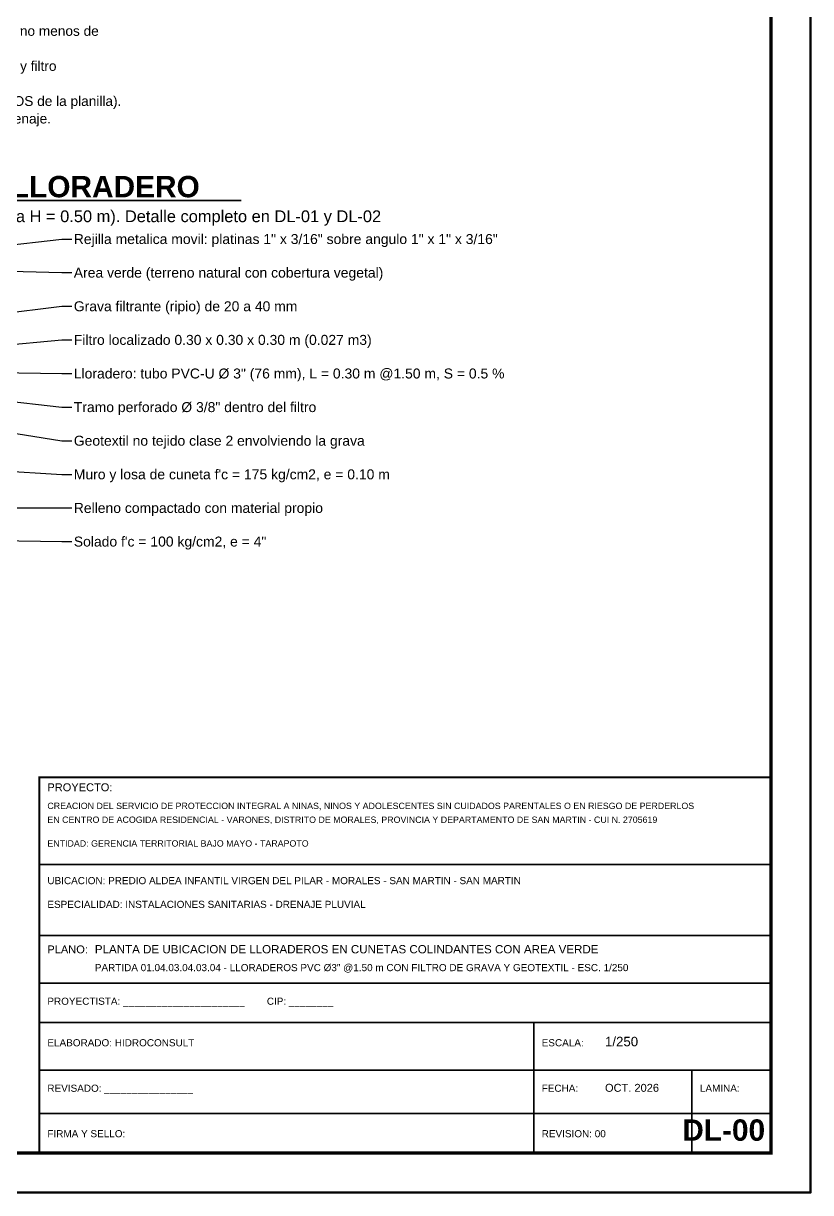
# Model space of a CAD drawing. Header units: metres. Extents: x 349703 to 349913, y 9282546 to 9282694.
# Drawn here: x 349863.5 to 349913.2, y 9282546 to 9282619.9 of the extents above; entities that cross this region are included whole.
import ezdxf
from ezdxf.enums import TextEntityAlignment as Align

# ---------------------------------------------------------------- set-up
doc = ezdxf.new("R2010")
doc.units = ezdxf.units.M
doc.header["$LTSCALE"] = 0.25
for name, color, linetype in [('LEY-COTA', 94, 'Continuous'), ('LEY-TEXTO', 7, 'Continuous'), ('ROTULO-TEXTO', 7, 'CONTINUOUS'), ('TEXTOS', 7, 'CONTINUOUS'), ('TEXTOS-NOTAS', 7, 'CONTINUOUS')]:
    doc.layers.add(name, color=color, linetype=linetype)
for name, color, linetype, lineweight in [('MARCO', 7, 'CONTINUOUS', 50), ('ROTULO', 7, 'CONTINUOUS', 35), ('TITULOS', 160, 'CONTINUOUS', 35)]:
    doc.layers.add(name, color=color, linetype=linetype, lineweight=lineweight)
doc.styles.add('ARIAL', font='arial.ttf')
doc.styles.get("Standard").update_dxf_attribs({"font": 'arial.ttf'})
doc.styles.add('TITULOS', font='arialbd.ttf')

# ---------------------------------------------------------------- blocks, each defined once
blk = doc.blocks.new('DETALLE_LLORADERO')
at = {"layer": 'LEY-COTA', "color": 30}
for p, q in [((0.3, 0.585), (1.29, 0.7)), ((1.29, 0.7), (1.315, 0.7)), ((0.75, 0.63), (1.29, 0.615)), ((1.29, 0.615), (1.315, 0.615)), ((0.88, 0.48), (1.29, 0.53)), ((1.29, 0.53), (1.315, 0.53)), ((0.906, 0.41), (1.29, 0.445)), ((1.29, 0.445), (1.315, 0.445)), ((0.55, 0.37), (1.29, 0.36)), ((1.29, 0.36), (1.315, 0.36)), ((0.73, 0.338), (1.29, 0.275)), ((1.29, 0.275), (1.315, 0.275)), ((0.906, 0.25), (1.29, 0.19)), ((1.29, 0.19), (1.315, 0.19)), ((0.55, 0.15), (1.29, 0.105)), ((1.29, 0.105), (1.315, 0.105)), ((0.85, 0.02), (1.29, 0.02)), ((1.29, 0.02), (1.315, 0.02)), ((0.5, -0.05), (1.29, -0.065)), ((1.29, -0.065), (1.315, -0.065))]:
    blk.add_line(p, q, dxfattribs=at)
at = {"layer": 'LEY-TEXTO', "color": 7, "style": 'ARIAL'}
for s, p in [('Rejilla metalica movil: platinas 1" x 3/16" sobre angulo 1" x 1" x 3/16"', (1.32, 0.7)), ('Area verde (terreno natural con cobertura vegetal)', (1.32, 0.615)), ('Grava filtrante (ripio) de 20 a 40 mm', (1.32, 0.53)), ('Filtro localizado 0.30 x 0.30 x 0.30 m (0.027 m3)', (1.32, 0.445)), ('Lloradero: tubo PVC-U Ø 3" (76 mm), L = 0.30 m @1.50 m, S = 0.5 %', (1.32, 0.36)), ('Tramo perforado Ø 3/8" dentro del filtro', (1.32, 0.275)), ('Geotextil no tejido clase 2 envolviendo la grava', (1.32, 0.19)), ("Muro y losa de cuneta f'c = 175 kg/cm2, e = 0.10 m", (1.32, 0.105)), ('Relleno compactado con material propio', (1.32, 0.02)), ('Solado f\'c = 100 kg/cm2, e = 4"', (1.32, -0.065))]:
    blk.add_text(s, height=0.0252, dxfattribs=at).set_placement(p, align=Align.MIDDLE_LEFT)

msp = doc.modelspace()

# ---------------------------------------------------------------- linework, layer by layer
at = {"layer": 'MARCO'}
msp.add_lwpolyline([(349703, 9282546), (349913.25, 9282546), (349913.25, 9282694.5), (349703, 9282694.5)], close=True, dxfattribs=at)
at = {"layer": 'MARCO', "const_width": 0.2}
msp.add_lwpolyline([(349709.25, 9282548.5), (349910.75, 9282548.5), (349910.75, 9282692), (349709.25, 9282692)], close=True, dxfattribs=at)
at = {"layer": 'ROTULO'}
for p, q in [((349864.5, 9282566.75), (349910.75, 9282566.75)), ((349864.5, 9282562.25), (349910.75, 9282562.25)), ((349864.5, 9282559.25), (349910.75, 9282559.25)), ((349864.5, 9282556.75), (349910.75, 9282556.75)), ((349895.75, 9282556.75), (349895.75, 9282548.5)), ((349864.5, 9282553.75), (349910.75, 9282553.75)), ((349905.75, 9282553.75), (349905.75, 9282548.5)), ((349864.5, 9282551), (349910.75, 9282551))]:
    msp.add_line(p, q, dxfattribs=at)
at = {"layer": 'ROTULO', "const_width": 0.125}
msp.add_lwpolyline([(349864.5, 9282548.5), (349910.75, 9282548.5), (349910.75, 9282572.25), (349864.5, 9282572.25)], close=True, dxfattribs=at)
at = {"layer": 'TITULOS'}
msp.add_line((349839.75, 9282608.725), (349877.25, 9282608.725), dxfattribs=at)

# ---------------------------------------------------------------- block references
at = {"xscale": 25, "yscale": 25}
msp.add_blockref('DETALLE_LLORADERO', (349833.671, 9282588.785), dxfattribs=at)

# ---------------------------------------------------------------- texts
at = {"layer": 'ROTULO-TEXTO'}
for s, height, p in [('PROYECTO:', 0.5, (349865, 9282571.375)), ('CREACION DEL SERVICIO DE PROTECCION INTEGRAL A NINAS, NINOS Y ADOLESCENTES SIN CUIDADOS PARENTALES O EN RIESGO DE PERDERLOS', 0.4, (349865, 9282570.25)), ('EN CENTRO DE ACOGIDA RESIDENCIAL - VARONES, DISTRITO DE MORALES, PROVINCIA Y DEPARTAMENTO DE SAN MARTIN - CUI N. 2705619', 0.4, (349865, 9282569.375)), ('ENTIDAD: GERENCIA TERRITORIAL BAJO MAYO - TARAPOTO', 0.4, (349865, 9282567.875)), ('UBICACION: PREDIO ALDEA INFANTIL VIRGEN DEL PILAR - MORALES - SAN MARTIN - SAN MARTIN', 0.45, (349865, 9282565.5)), ('ESPECIALIDAD: INSTALACIONES SANITARIAS - DRENAJE PLUVIAL', 0.45, (349865, 9282564)), ('PLANO:', 0.5, (349865, 9282561.125)), ('PLANTA DE UBICACION DE LLORADEROS EN CUNETAS COLINDANTES CON AREA VERDE', 0.52394, (349868, 9282561.125)), ('PARTIDA 01.04.03.04.03.04 - LLORADEROS PVC Ø3" @1.50 m CON FILTRO DE GRAVA Y GEOTEXTIL - ESC. 1/250', 0.45, (349868, 9282560)), ('PROYECTISTA: ______________________        CIP: ________', 0.45, (349865, 9282557.875)), ('ELABORADO: HIDROCONSULT', 0.45, (349865, 9282555.25)), ('ESCALA:', 0.45, (349896.25, 9282555.25)), ('1/250', 0.6, (349900.25, 9282555.25)), ('REVISADO: ________________', 0.45, (349865, 9282552.375)), ('FECHA:', 0.45, (349896.25, 9282552.375)), ('OCT. 2026', 0.5, (349900.25, 9282552.375)), ('LAMINA:', 0.45, (349906.25, 9282552.375)), ('FIRMA Y SELLO:', 0.45, (349865, 9282549.5)), ('REVISION: 00', 0.45, (349896.25, 9282549.5))]:
    msp.add_text(s, height=height, dxfattribs=at).set_placement(p)
at = {"layer": 'TEXTOS'}
msp.add_text('ESC. 1/10 - seccion de cuneta junto a area verde (H variable; se dibuja H = 0.50 m). Detalle completo en DL-01 y DL-02', height=0.7425, dxfattribs=at).set_placement((349858.5, 9282607.725), align=Align.MIDDLE_CENTER)
at = {"layer": 'TEXTOS-NOTAS'}
for s, p in [('2. Un lloradero cada 1.50 m: N° por tramo = REDONDEAR.MAS(longitud / 1.50), repartidos en el tramo. Se ubican a no menos de', (349818.5, 9282619.133)), ('3. Lloradero: tubo PVC-U Ø 3" de 0.30 m (0.20 m perforado) a media altura del muro, con S = 0.5 % hacia la cuneta, y filtro', (349818.5, 9282616.917)), ('4. Metrado: partida 01.04.03.04.03.04 = 226 und (hojas METRADO LLORADEROS y DESAGREGADO LLORADEROS de la planilla).', (349818.5, 9282614.7)), ('5. Progresivas medidas a lo largo del eje de cada cuneta desde su inicio (0+000.00), en el sentido de la planta de drenaje.', (349818.5, 9282613.592))]:
    msp.add_text(s, height=0.6175, dxfattribs=at).set_placement(p)
at = {"layer": 'TITULOS', "style": 'TITULOS'}
msp.add_text('DETALLE TIPICO DEL LLORADERO', height=1.35, dxfattribs=at).set_placement((349858.5, 9282609.6), align=Align.MIDDLE_CENTER)
msp.add_text('DL-00', height=1.35, dxfattribs=at).set_placement((349910.375, 9282548.875), align=Align.BOTTOM_RIGHT)

doc.saveas('drawing.dxf')
